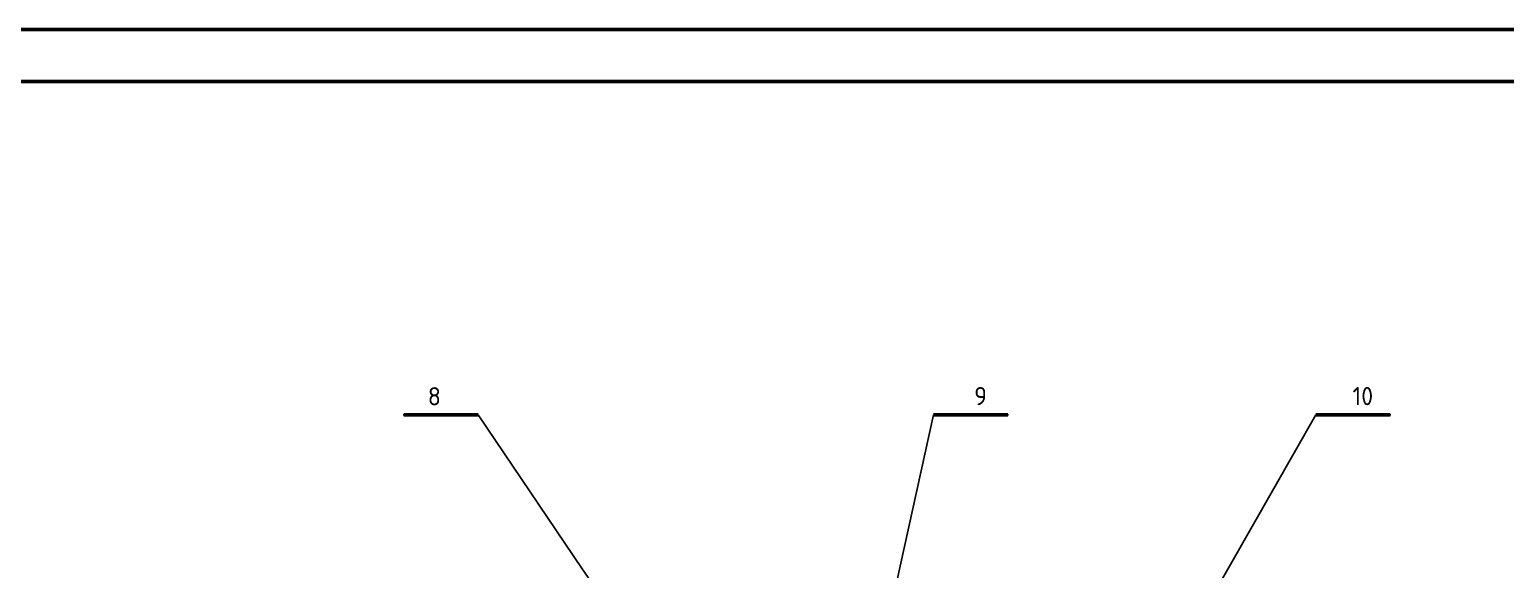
# Model space of a CAD drawing. Header units: millimetres. Extents: x 32504 to 36677, y 41990 to 42879.
# Drawn here: x 36060.1 to 36343.6, y 42774.8 to 42878.6 of the extents above; entities that cross this region are included whole.
import ezdxf

# ---------------------------------------------------------------- set-up
doc = ezdxf.new("R2010")
doc.units = ezdxf.units.MM
doc.layers.add('AM_5', color=3, linetype='Continuous', lineweight=25)
doc.layers.add('Net_dam', color=7, linetype='Continuous', lineweight=50)
doc.styles.add('TCVN 7284', font='tcvn7284-2003i.ttf', dxfattribs={"height": 3.5})

msp = doc.modelspace()

# ---------------------------------------------------------------- linework, layer by layer
at = {"layer": 'AM_5', "color": 3}
for p, q in [((36146.2641, 42804.5164), (36131.8823, 42804.5164)), ((36233.724, 42804.552), (36248.1058, 42804.552)), ((36307.1515, 42804.552), (36321.5333, 42804.552))]:
    msp.add_line(p, q, dxfattribs=at)
at = {"layer": 'AM_5'}
for p, q in [((36146.2641, 42804.5164), (36166.228, 42774.9491)), ((36307.1515, 42804.552), (36186.9342, 42593.287)), ((36233.724, 42804.552), (36195.3419, 42630.5262)), ((36167.9417, 42772.411), (36166.228, 42774.9491))]:
    msp.add_line(p, q, dxfattribs=at)
at = {"layer": 'Net_dam'}
for p, q in [((36146.2564, 42804.5121), (36131.9741, 42804.5121)), ((36248.0062, 42804.5121), (36233.724, 42804.5121)), ((36321.4337, 42804.5121), (36307.1515, 42804.5121))]:
    msp.add_line(p, q, dxfattribs=at)
for points in [[(35483.8445, 42037.6315), (35483.8445, 42878.6315), (36672.8445, 42878.6315), (36672.8445, 42037.6315), (35483.8445, 42037.6315)], [(35503.8445, 42047.6315), (35503.8445, 42868.6315), (36662.8445, 42868.6315), (36662.8445, 42047.6315)]]:
    msp.add_lwpolyline(points, close=True, dxfattribs=at)

# ---------------------------------------------------------------- texts
at = {"layer": 'AM_5', "color": 30, "char_height": 3.5, "attachment_point": 8, "style": 'TCVN 7284'}
for s, insert in [('8', (36137.8482, 42806.3539)), ('9', (36242.7524, 42806.3895)), ('10', (36316.1799, 42806.3895))]:
    msp.add_mtext(s, dxfattribs=dict(at, insert=insert))

doc.saveas('drawing.dxf')
